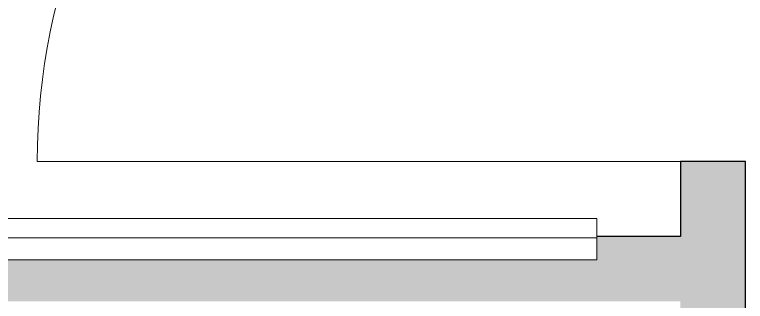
# Model space of a CAD drawing. Header units: millimetres. Extents: x 79795 to 317870, y -36033 to 97293.
# Drawn here: x 160103 to 161251, y 20555 to 21005 of the extents above; entities that cross this region are included whole.
import ezdxf

# ---------------------------------------------------------------- set-up
doc = ezdxf.new("R2010")
doc.units = ezdxf.units.MM
doc.header["$MEASUREMENT"] = 0
for name, color, linetype, lineweight in [('CSM-STL-XX-ZZ-M3-A-XXXX-00001_detached _19_04_21__rvt-1-Level 4$0$A-DOOR', 4, 'CONTINUOUS', 9), ('CSM-STL-XX-ZZ-M3-A-XXXX-00001_detached _19_04_21__rvt-1-Level 4$0$A-WALL-PATT', 7, 'CONTINUOUS', 9), ('CSM-STL-XX-ZZ-M3-A-XXXX-00001_detached _19_04_21__rvt-1-Level 4$0$I-FURN', 8, 'CONTINUOUS', 9), ('CSM-STL-XX-ZZ-M3-A-XXXX-00001_detached _19_04_21__rvt-1-Level 4$0$I-WALL', 7, 'CONTINUOUS', 9)]:
    doc.layers.add(name, color=color, linetype=linetype, lineweight=lineweight)

msp = doc.modelspace()

# ---------------------------------------------------------------- hatches: boundary and pattern name
at = {"layer": 'CSM-STL-XX-ZZ-M3-A-XXXX-00001_detached _19_04_21__rvt-1-Level 4$0$A-WALL-PATT'}
h = msp.add_hatch(color=256, dxfattribs=at)
h.paths.add_polyline_path([(161250.8, 15209.3), (161250.8, 15809.9), (161148.8, 15809.9), (161148.8, 15209.3)], flags=0)
h.paths.add_polyline_path([(161148.8, 16819.9), (161250.8, 16819.9), (161250.8, 18074.8), (161148.8, 18074.8), (161148.8, 17510.8)], flags=0)
h.paths.add_polyline_path([(161148.8, 19084.8), (161250.8, 19084.8), (161250.8, 20774.8), (161148.8, 20774.8), (161148.8, 19246.9)], flags=0)
h.paths.add_polyline_path([(161148.8, 21784.8), (161250.8, 21784.8), (161250.8, 23474.8), (161148.8, 23474.8), (161148.8, 21851.2)], flags=0)
h.paths.add_polyline_path([(161250.8, 24484.8), (161250.8, 26939.8), (161148.8, 26939.8), (161148.8, 24484.8)], flags=0)
msp.add_hatch(color=256, dxfattribs=at).paths.add_polyline_path([(161148.8, 20555.3), (161148.8, 20657.3), (161017.7, 20657.3), (161017.7, 20620.3), (158617.7, 20620.3), (158617.7, 20657.3), (156862.8, 20657.3), (156862.8, 20555.3), (161017.7, 20555.3)], flags=0)

# ---------------------------------------------------------------- linework, layer by layer
at = {"layer": 'CSM-STL-XX-ZZ-M3-A-XXXX-00001_detached _19_04_21__rvt-1-Level 4$0$A-DOOR'}
msp.add_line((161148.8, 20774.8), (160138.8, 20774.8), dxfattribs=at)
msp.add_arc((161148.8, 20774.8), 1010, 90, 180, dxfattribs=at)
at = {"layer": 'CSM-STL-XX-ZZ-M3-A-XXXX-00001_detached _19_04_21__rvt-1-Level 4$0$I-FURN'}
for p, q in [((158617.7, 20685.3), (161017.7, 20685.3)), ((161017.7, 20685.3), (161017.7, 20655.3)), ((161017.7, 20655.3), (158617.7, 20655.3)), ((161017.7, 20655.3), (158617.7, 20655.3)), ((161017.7, 20620.3), (161017.7, 20655.3)), ((158617.7, 20620.3), (161017.7, 20620.3))]:
    msp.add_line(p, q, dxfattribs=at)
at = {"layer": 'CSM-STL-XX-ZZ-M3-A-XXXX-00001_detached _19_04_21__rvt-1-Level 4$0$I-WALL', "lineweight": 30}
for p, q in [((161148.8, 20774.8), (161148.8, 20657.3)), ((161250.8, 20774.8), (161148.8, 20774.8)), ((161250.8, 19084.8), (161250.8, 20774.8)), ((161148.8, 20657.3), (161017.7, 20657.3))]:
    msp.add_line(p, q, dxfattribs=at)

doc.saveas('drawing.dxf')
